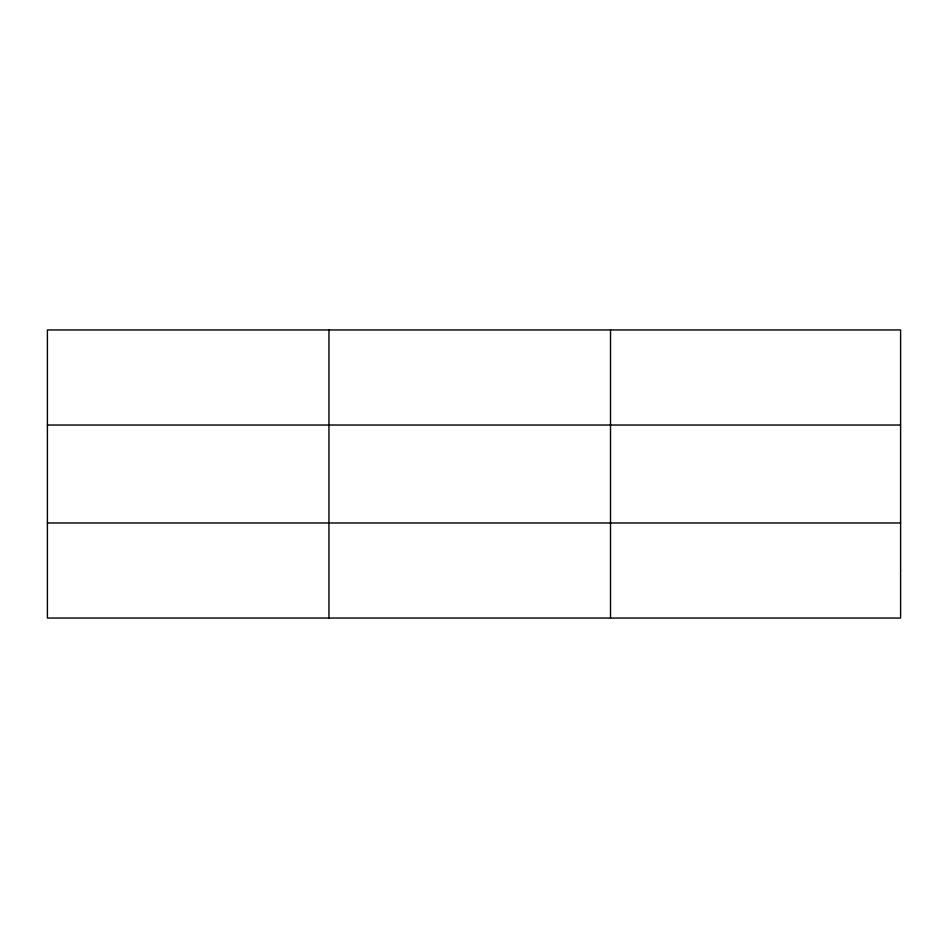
<?xml version="1.0" encoding="UTF-8"?>
<svg xmlns="http://www.w3.org/2000/svg" width="948" height="948" viewBox="0 0 948 948"><rect width="100%" height="100%" fill="white"/><g stroke="black" fill="none" stroke-linecap="round" stroke-linejoin="round"><path stroke-width="1.42" d="M328.956 618.049L328.956 329.951M610.512 618.049L610.512 329.951M47.4 425.024L900.6 425.024M47.4 522.976L900.6 522.976M900.6 570.518L900.6 618.049L47.4 618.049L47.4 329.951L900.6 329.951L900.6 570.518"/></g></svg>
